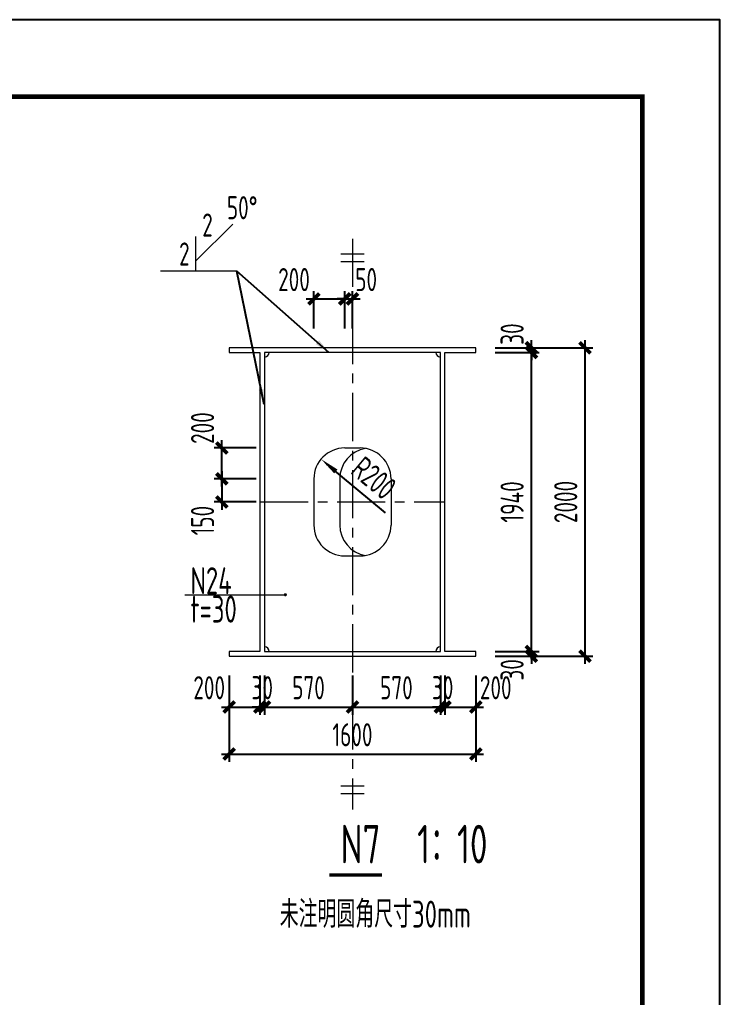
# Model space of a CAD drawing. Extents: x -2876908 to 633791, y -1383861 to 872234.
# Drawn here: x 88081 to 133466, y -996828 to -933410 of the extents above; entities that cross this region are included whole.
import ezdxf
from ezdxf.enums import TextEntityAlignment as Align

# ---------------------------------------------------------------- set-up
doc = ezdxf.new("R2010")
doc.units = 0
doc.header["$LTSCALE"] = 5
doc.header["$MEASUREMENT"] = 0
doc.linetypes.add('CENTER', pattern=[2, 1.25, -0.25, 0.25, -0.25])
doc.layers.get('0').update_dxf_attribs({"linetype": 'CONTINUOUS', "lineweight": 25})
doc.layers.get('DEFPOINTS').update_dxf_attribs({"color": 35, "linetype": 'CONTINUOUS', "lineweight": 13})
for name, color, linetype, lineweight in [('1粗实线', 1, 'CONTINUOUS', 30), ('3中心线', 6, 'CENTER', 18), ('5标注', 3, 'CONTINUOUS', 15), ('6文本', 7, 'CONTINUOUS', 15), ('8轮廓线', 4, 'CONTINUOUS', 15), ('DIM', 3, 'CONTINUOUS', 0), ('HFZT', 5, 'CONTINUOUS', 15), ('REIND', 1, 'CONTINUOUS', 0), ('STXT_HF', 7, 'CONTINUOUS', 0), ('THIN', 7, 'CONTINUOUS', 0)]:
    doc.layers.add(name, color=color, linetype=linetype, lineweight=lineweight)
doc.layers.add('M_Dim', color=3, linetype='CONTINUOUS')
doc.styles.get("Standard").update_dxf_attribs({"font": '', "width": 0.7})
doc.styles.add('TSSD_Dimension', font='tssdeng.shx', dxfattribs={"width": 0.7, "bigfont": 'hztxt.shx'})
doc.styles.add('TSSD_Label', font='tssdeng.shx', dxfattribs={"width": 0.7, "bigfont": 'hztxt.shx'})
doc.styles.add('TSSD_NORM', font='tssdeng.shx', dxfattribs={"width": 0.7, "bigfont": 'hztxt.shx'})
doc.styles.get('Standard').set_extended_font_data('SimSun')
doc.dimstyles.new('TSAN_100_100', dxfattribs={"dimtxt": 300, "dimasz": 100, "dimexe": 100, "dimexo": 250, "dimgap": 100, "dimtad": 2, "dimzin": 0, "dimdsep": 46, "dimtxsty": 'TSSD_Dimension', "dimblk": 'CLOSEDBLANK', "dimblk1": 'CLOSEDBLANK', "dimblk2": 'CLOSEDBLANK', "dimcen": 0, "dimdle": 100, "dimclrt": 7, "dimadec": 0, "dimazin": 0, "dimtfac": 1, "dimtdec": 0, "dimtix": 1, "dimtmove": 2, "dimatfit": 3, "dimldrblk": 'CLOSEDBLANK', "dimfxl": 1, "dimtolj": 1, "dimtzin": 0, "dimarcsym": 0})
doc.dimstyles.new('TSSD_100_100', dxfattribs={"dimtxt": 300, "dimasz": 100, "dimexe": 100, "dimexo": 250, "dimgap": 100, "dimtad": 1, "dimdec": 0, "dimzin": 0, "dimdsep": 46, "dimtxsty": 'TSSD_Dimension', "dimblk": 'ARCHTICK', "dimblk1": 'ARCHTICK', "dimblk2": 'ARCHTICK', "dimcen": 0, "dimdle": 100, "dimclrt": 7, "dimadec": 0, "dimazin": 0, "dimtfac": 1, "dimtdec": 0, "dimtix": 1, "dimtmove": 2, "dimatfit": 3, "dimfxl": 1, "dimtolj": 1, "dimtzin": 0, "dimarcsym": 0})
doc.dimstyles.new('TSSD_LEADER_STYLE_200.0', dxfattribs={"dimtxt": 0.18, "dimasz": 200, "dimexe": 0.18, "dimexo": 0.0625, "dimgap": 0.09, "dimtad": 0, "dimtih": 1, "dimtoh": 1, "dimdec": 4, "dimzin": 0, "dimdsep": 46, "dimtxsty": 'Standard', "dimcen": 0.09, "dimadec": 0, "dimazin": 0, "dimtfac": 1, "dimtdec": 4, "dimtofl": 0, "dimtmove": 0, "dimatfit": 3, "dimfxl": 1, "dimtolj": 1, "dimtzin": 0, "dimarcsym": 0})

# ---------------------------------------------------------------- blocks, each defined once
blk = doc.blocks.new('施工设计图框')
at = {"color": 7, "linetype": 'Continuous'}
blk.add_lwpolyline([(-395.5, -13.5), (-395.5, 283.5), (24.5, 283.5), (24.5, -13.5), (-395.5, -13.5)], dxfattribs=at)
at = {"layer": '1粗实线', "color": 7, "linetype": 'Continuous', "const_width": 0.6}
blk.add_lwpolyline([(-370.5, -3.5), (-370.5, 273.5), (14.5, 273.5), (14.5, -3.5), (-370.5, -3.5)], dxfattribs=at)
at = {"layer": 'HFZT', "color": 2, "style": 'TSSD_NORM', "width": 0.7}
for tag, height, p in [('比例尺', 2.5, (7.25, 17.5)), ('图号', 2.5, (-20.49, 3.5)), ('日期', 2.5, (7.25, 3.5)), ('图名', 4, (-76.24, 0.75))]:
    blk.add_attdef(tag, text='', height=height, dxfattribs=at).set_placement(p, align=Align.MIDDLE)
blk = doc.blocks.new('_WELD008')
at = {"color": 0, "linetype": 'ByBlock'}
for p, q in [((0, 0.3), (1.061, 1.361)), ((0, 0), (0, 1))]:
    blk.add_line(p, q, dxfattribs=at)
for tag, p in [('C', (1.286, 1.416)), ('B', (0.288, 0.856)), ('A', (-0.303, -0.009))]:
    blk.add_attdef(tag, text='', height=0.8, dxfattribs=at).set_placement(p, align=Align.CENTER)
blk = doc.blocks.new('_ArchTick')
at = {"color": 0, "linetype": 'ByBlock', "const_width": 0.5}
blk.add_lwpolyline([(-0.71, -0.71), (0.71, 0.71)], dxfattribs=at)
blk = doc.blocks.new('*D1313')
at = {"layer": 'DEFPOINTS', "color": 0, "transparency": 16777216}
for p in [(109668, -974695), (115368, -974695), (115368, -977992)]:
    blk.add_point(p, dxfattribs=at)
at = {"layer": 'DIM', "color": 0, "lineweight": -2, "transparency": 16777216}
for p, q in [((109668, -975945), (109668, -978492)), ((115368, -975945), (115368, -978492)), ((109168, -977992), (115868, -977992))]:
    blk.add_line(p, q, dxfattribs=at)
at = {"layer": 'DIM', "color": 0, "lineweight": -2, "transparency": 16777216, "xscale": 500, "yscale": 500, "zscale": 500, "rotation": 180}
blk.add_blockref('_ArchTick', (109668, -977992), dxfattribs=at)
at = {"layer": 'DIM', "color": 0, "lineweight": -2, "transparency": 16777216, "xscale": 500, "yscale": 500, "zscale": 500}
blk.add_blockref('_ArchTick', (115368, -977992), dxfattribs=at)
at = {"layer": 'DIM', "color": 7, "transparency": 16777216, "insert": (112518, -976742), "char_height": 1500, "attachment_point": 5, "style": 'TSSD_Dimension'}
blk.add_mtext('\\A1;570', dxfattribs=at)
blk = doc.blocks.new('*D1314')
at = {"layer": 'DEFPOINTS', "color": 0, "transparency": 16777216}
for p in [(115368, -974695), (115668, -974695), (115668, -977992)]:
    blk.add_point(p, dxfattribs=at)
at = {"layer": 'DIM', "color": 0, "lineweight": -2, "transparency": 16777216}
for p, q in [((115368, -975945), (115368, -978492)), ((115668, -975945), (115668, -978492)), ((115368, -977992), (114868, -977992)), ((115368, -977992), (115668, -977992)), ((115668, -977992), (116168, -977992))]:
    blk.add_line(p, q, dxfattribs=at)
at = {"layer": 'DIM', "color": 0, "lineweight": -2, "transparency": 16777216, "xscale": 500, "yscale": 500, "zscale": 500}
blk.add_blockref('_ArchTick', (115368, -977992), dxfattribs=at)
at = {"layer": 'DIM', "color": 0, "lineweight": -2, "transparency": 16777216, "xscale": 500, "yscale": 500, "zscale": 500, "rotation": 180}
blk.add_blockref('_ArchTick', (115668, -977992), dxfattribs=at)
at = {"layer": 'DIM', "color": 7, "transparency": 16777216, "insert": (115518, -976742), "char_height": 1500, "attachment_point": 5, "style": 'TSSD_Dimension'}
blk.add_mtext('\\A1;30', dxfattribs=at)
blk = doc.blocks.new('*D1315')
at = {"layer": 'DEFPOINTS', "color": 0, "transparency": 16777216}
for p in [(115668, -974695), (117668, -974695), (117668, -977992)]:
    blk.add_point(p, dxfattribs=at)
at = {"layer": 'DIM', "color": 0, "lineweight": -2, "transparency": 16777216}
for p, q in [((115668, -975945), (115668, -978492)), ((117668, -975945), (117668, -978492)), ((115168, -977992), (118168, -977992))]:
    blk.add_line(p, q, dxfattribs=at)
at = {"layer": 'DIM', "color": 0, "lineweight": -2, "transparency": 16777216, "xscale": 500, "yscale": 500, "zscale": 500, "rotation": 180}
blk.add_blockref('_ArchTick', (115668, -977992), dxfattribs=at)
at = {"layer": 'DIM', "color": 0, "lineweight": -2, "transparency": 16777216, "xscale": 500, "yscale": 500, "zscale": 500}
blk.add_blockref('_ArchTick', (117668, -977992), dxfattribs=at)
at = {"layer": 'DIM', "color": 7, "transparency": 16777216, "insert": (118959, -976742), "char_height": 1500, "attachment_point": 5, "style": 'TSSD_Dimension'}
blk.add_mtext('\\A1;200', dxfattribs=at)
blk = doc.blocks.new('*D1316')
at = {"layer": 'DEFPOINTS', "color": 0, "transparency": 16777216}
for p in [(101668, -974695), (117668, -974695), (117668, -981041)]:
    blk.add_point(p, dxfattribs=at)
at = {"layer": 'DIM', "color": 0, "lineweight": -2, "transparency": 16777216}
for p, q in [((101668, -975945), (101668, -981541)), ((117668, -975945), (117668, -981541)), ((101168, -981041), (118168, -981041))]:
    blk.add_line(p, q, dxfattribs=at)
at = {"layer": 'DIM', "color": 0, "lineweight": -2, "transparency": 16777216, "xscale": 500, "yscale": 500, "zscale": 500, "rotation": 180}
blk.add_blockref('_ArchTick', (101668, -981041), dxfattribs=at)
at = {"layer": 'DIM', "color": 0, "lineweight": -2, "transparency": 16777216, "xscale": 500, "yscale": 500, "zscale": 500}
blk.add_blockref('_ArchTick', (117668, -981041), dxfattribs=at)
at = {"layer": 'DIM', "color": 7, "transparency": 16777216, "insert": (109668, -979791), "char_height": 1500, "attachment_point": 5, "style": 'TSSD_Dimension'}
blk.add_mtext('\\A1;1600', dxfattribs=at)
blk = doc.blocks.new('*D1317')
at = {"layer": 'DEFPOINTS', "color": 0, "transparency": 16777216}
for p in [(117668, -974395), (117668, -974695), (121271, -974395)]:
    blk.add_point(p, dxfattribs=at)
at = {"layer": 'DIM', "color": 0, "lineweight": -2, "transparency": 16777216}
for p, q in [((121271, -974395), (121271, -973895)), ((118918, -974395), (121771, -974395)), ((118918, -974695), (121771, -974695)), ((121271, -974695), (121271, -974395)), ((121271, -974695), (121271, -975195))]:
    blk.add_line(p, q, dxfattribs=at)
at = {"layer": 'DIM', "color": 0, "lineweight": -2, "transparency": 16777216, "xscale": 500, "yscale": 500, "zscale": 500}
for p, rotation in [((121271, -974395), 270), ((121271, -974695), 90)]:
    blk.add_blockref('_ArchTick', p, dxfattribs=dict(at, rotation=rotation))
at = {"layer": 'DIM', "color": 7, "transparency": 16777216, "insert": (120021, -975581), "char_height": 1500, "attachment_point": 5, "rotation": 90, "style": 'TSSD_Dimension'}
blk.add_mtext('\\A1;30', dxfattribs=at)
blk = doc.blocks.new('*D1318')
at = {"layer": 'DEFPOINTS', "color": 0, "transparency": 16777216}
for p in [(117668, -954995), (121271, -954995), (117668, -974395)]:
    blk.add_point(p, dxfattribs=at)
at = {"layer": 'DIM', "color": 0, "lineweight": -2, "transparency": 16777216}
for p, q in [((118918, -954995), (121771, -954995)), ((121271, -974895), (121271, -954495)), ((118918, -974395), (121771, -974395))]:
    blk.add_line(p, q, dxfattribs=at)
at = {"layer": 'DIM', "color": 0, "lineweight": -2, "transparency": 16777216, "xscale": 500, "yscale": 500, "zscale": 500}
for p, rotation in [((121271, -954995), 90), ((121271, -974395), 270)]:
    blk.add_blockref('_ArchTick', p, dxfattribs=dict(at, rotation=rotation))
at = {"layer": 'DIM', "color": 7, "transparency": 16777216, "insert": (120021, -964695), "char_height": 1500, "attachment_point": 5, "rotation": 90, "style": 'TSSD_Dimension'}
blk.add_mtext('\\A1;1940', dxfattribs=at)
blk = doc.blocks.new('*D1319')
at = {"layer": 'DEFPOINTS', "color": 0, "transparency": 16777216}
for p in [(117668, -954695), (117668, -954995), (121271, -954695)]:
    blk.add_point(p, dxfattribs=at)
at = {"layer": 'DIM', "color": 0, "lineweight": -2, "transparency": 16777216}
for p, q in [((121271, -954695), (121271, -954195)), ((118918, -954695), (121771, -954695)), ((118918, -954995), (121771, -954995)), ((121271, -954995), (121271, -954695)), ((121271, -954995), (121271, -955495))]:
    blk.add_line(p, q, dxfattribs=at)
at = {"layer": 'DIM', "color": 0, "lineweight": -2, "transparency": 16777216, "xscale": 500, "yscale": 500, "zscale": 500}
for p, rotation in [((121271, -954695), 270), ((121271, -954995), 90)]:
    blk.add_blockref('_ArchTick', p, dxfattribs=dict(at, rotation=rotation))
at = {"layer": 'DIM', "color": 7, "transparency": 16777216, "insert": (120021, -953808), "char_height": 1500, "attachment_point": 5, "rotation": 90, "style": 'TSSD_Dimension'}
blk.add_mtext('\\A1;30', dxfattribs=at)
blk = doc.blocks.new('*D1320')
at = {"layer": 'DEFPOINTS', "color": 0, "transparency": 16777216}
for p in [(117668, -954695), (124749, -954695), (117668, -974695)]:
    blk.add_point(p, dxfattribs=at)
at = {"layer": 'DIM', "color": 0, "lineweight": -2, "transparency": 16777216}
for p, q in [((124749, -975195), (124749, -954195)), ((118918, -954695), (125249, -954695)), ((118918, -974695), (125249, -974695))]:
    blk.add_line(p, q, dxfattribs=at)
at = {"layer": 'DIM', "color": 0, "lineweight": -2, "transparency": 16777216, "xscale": 500, "yscale": 500, "zscale": 500}
for p, rotation in [((124749, -954695), 90), ((124749, -974695), 270)]:
    blk.add_blockref('_ArchTick', p, dxfattribs=dict(at, rotation=rotation))
at = {"layer": 'DIM', "color": 7, "transparency": 16777216, "insert": (123499, -964695), "char_height": 1500, "attachment_point": 5, "rotation": 90, "style": 'TSSD_Dimension'}
blk.add_mtext('\\A1;2000', dxfattribs=at)
blk = doc.blocks.new('*D1321')
at = {"layer": 'DEFPOINTS', "color": 0, "transparency": 16777216}
for p in [(109168, -951524), (107168, -954695), (109168, -954695)]:
    blk.add_point(p, dxfattribs=at)
at = {"layer": 'DIM', "color": 0, "lineweight": -2, "transparency": 16777216}
for p, q in [((107168, -953445), (107168, -951024)), ((109168, -953445), (109168, -951024)), ((106668, -951524), (109668, -951524))]:
    blk.add_line(p, q, dxfattribs=at)
at = {"layer": 'DIM', "color": 0, "lineweight": -2, "transparency": 16777216, "xscale": 500, "yscale": 500, "zscale": 500, "rotation": 180}
blk.add_blockref('_ArchTick', (107168, -951524), dxfattribs=at)
at = {"layer": 'DIM', "color": 0, "lineweight": -2, "transparency": 16777216, "xscale": 500, "yscale": 500, "zscale": 500}
blk.add_blockref('_ArchTick', (109168, -951524), dxfattribs=at)
at = {"layer": 'DIM', "color": 7, "transparency": 16777216, "insert": (105878, -950274), "char_height": 1500, "attachment_point": 5, "style": 'TSSD_Dimension'}
blk.add_mtext('\\A1;200', dxfattribs=at)
blk = doc.blocks.new('*D1322')
at = {"layer": 'DEFPOINTS', "color": 0, "transparency": 16777216}
for p in [(109668, -951524), (109168, -954695), (109668, -954695)]:
    blk.add_point(p, dxfattribs=at)
at = {"layer": 'DIM', "color": 0, "lineweight": -2, "transparency": 16777216}
for p, q in [((109168, -953445), (109168, -951024)), ((109668, -953445), (109668, -951024)), ((109168, -951524), (108668, -951524)), ((109168, -951524), (109668, -951524)), ((109668, -951524), (110168, -951524))]:
    blk.add_line(p, q, dxfattribs=at)
at = {"layer": 'DIM', "color": 0, "lineweight": -2, "transparency": 16777216, "xscale": 500, "yscale": 500, "zscale": 500}
blk.add_blockref('_ArchTick', (109168, -951524), dxfattribs=at)
at = {"layer": 'DIM', "color": 0, "lineweight": -2, "transparency": 16777216, "xscale": 500, "yscale": 500, "zscale": 500, "rotation": 180}
blk.add_blockref('_ArchTick', (109668, -951524), dxfattribs=at)
at = {"layer": 'DIM', "color": 7, "transparency": 16777216, "insert": (110555, -950274), "char_height": 1500, "attachment_point": 5, "style": 'TSSD_Dimension'}
blk.add_mtext('\\A1;50', dxfattribs=at)
blk = doc.blocks.new('*D1323')
at = {"layer": 'DEFPOINTS', "color": 0, "transparency": 16777216}
for p in [(101668, -974695), (103668, -974695), (103668, -977992)]:
    blk.add_point(p, dxfattribs=at)
at = {"layer": 'DIM', "color": 0, "lineweight": -2, "transparency": 16777216}
for p, q in [((101668, -975945), (101668, -978492)), ((103668, -975945), (103668, -978492)), ((101168, -977992), (104168, -977992))]:
    blk.add_line(p, q, dxfattribs=at)
at = {"layer": 'DIM', "color": 0, "lineweight": -2, "transparency": 16777216, "xscale": 500, "yscale": 500, "zscale": 500, "rotation": 180}
blk.add_blockref('_ArchTick', (101668, -977992), dxfattribs=at)
at = {"layer": 'DIM', "color": 0, "lineweight": -2, "transparency": 16777216, "xscale": 500, "yscale": 500, "zscale": 500}
blk.add_blockref('_ArchTick', (103668, -977992), dxfattribs=at)
at = {"layer": 'DIM', "color": 7, "transparency": 16777216, "insert": (100378, -976742), "char_height": 1500, "attachment_point": 5, "style": 'TSSD_Dimension'}
blk.add_mtext('\\A1;200', dxfattribs=at)
blk = doc.blocks.new('*D1324')
at = {"layer": 'DEFPOINTS', "color": 0, "transparency": 16777216}
for p in [(103668, -974695), (103968, -974695), (103968, -977992)]:
    blk.add_point(p, dxfattribs=at)
at = {"layer": 'DIM', "color": 0, "lineweight": -2, "transparency": 16777216}
for p, q in [((103668, -975945), (103668, -978492)), ((103968, -975945), (103968, -978492)), ((103668, -977992), (103168, -977992)), ((103668, -977992), (103968, -977992)), ((103968, -977992), (104468, -977992))]:
    blk.add_line(p, q, dxfattribs=at)
at = {"layer": 'DIM', "color": 0, "lineweight": -2, "transparency": 16777216, "xscale": 500, "yscale": 500, "zscale": 500}
blk.add_blockref('_ArchTick', (103668, -977992), dxfattribs=at)
at = {"layer": 'DIM', "color": 0, "lineweight": -2, "transparency": 16777216, "xscale": 500, "yscale": 500, "zscale": 500, "rotation": 180}
blk.add_blockref('_ArchTick', (103968, -977992), dxfattribs=at)
at = {"layer": 'DIM', "color": 7, "transparency": 16777216, "insert": (103818, -976742), "char_height": 1500, "attachment_point": 5, "style": 'TSSD_Dimension'}
blk.add_mtext('\\A1;30', dxfattribs=at)
blk = doc.blocks.new('*D1325')
at = {"layer": 'DEFPOINTS', "color": 0, "transparency": 16777216}
for p in [(103968, -974695), (109668, -974695), (109668, -977992)]:
    blk.add_point(p, dxfattribs=at)
at = {"layer": 'DIM', "color": 0, "lineweight": -2, "transparency": 16777216}
for p, q in [((103968, -975945), (103968, -978492)), ((109668, -975945), (109668, -978492)), ((103468, -977992), (110168, -977992))]:
    blk.add_line(p, q, dxfattribs=at)
at = {"layer": 'DIM', "color": 0, "lineweight": -2, "transparency": 16777216, "xscale": 500, "yscale": 500, "zscale": 500, "rotation": 180}
blk.add_blockref('_ArchTick', (103968, -977992), dxfattribs=at)
at = {"layer": 'DIM', "color": 0, "lineweight": -2, "transparency": 16777216, "xscale": 500, "yscale": 500, "zscale": 500}
blk.add_blockref('_ArchTick', (109668, -977992), dxfattribs=at)
at = {"layer": 'DIM', "color": 7, "transparency": 16777216, "insert": (106818, -976742), "char_height": 1500, "attachment_point": 5, "style": 'TSSD_Dimension'}
blk.add_mtext('\\A1;570', dxfattribs=at)
blk = doc.blocks.new('_ClosedBlank')
at = {"color": 0}
blk.add_lwpolyline([(0, 0, 0, 0.658, 0), (-2.5, 0, 0.658, 0.658, 0)], format="xyseb", dxfattribs=at)
blk = doc.blocks.new('*D1326')
at = {"layer": 'DEFPOINTS', "color": 0, "transparency": 16777216}
for p in [(107631, -961915), (109168, -963195)]:
    blk.add_point(p, dxfattribs=at)
at = {"layer": 'DIM', "color": 0, "lineweight": -2, "transparency": 16777216}
blk.add_line((111807, -965391), (108015, -962235), dxfattribs=at)
at = {"layer": 'DIM', "color": 0, "lineweight": -2, "transparency": 16777216, "xscale": 500, "yscale": 500, "zscale": 500, "rotation": 140.2271667922748}
blk.add_blockref('_ClosedBlank', (107631, -961915), dxfattribs=at)
at = {"layer": 'DIM', "color": 7, "transparency": 16777216, "insert": (111058, -963141), "char_height": 1500, "attachment_point": 5, "rotation": 320.22717, "style": 'TSSD_Dimension'}
blk.add_mtext('\\A1;R200', dxfattribs=at)
blk = doc.blocks.new('*D1327')
at = {"layer": 'DEFPOINTS', "color": 0, "transparency": 16777216}
for p in [(101198, -961195), (104668, -961195), (104668, -963195)]:
    blk.add_point(p, dxfattribs=at)
at = {"layer": 'DIM', "color": 0, "lineweight": -2, "transparency": 16777216}
for p, q in [((101198, -963695), (101198, -960695)), ((103418, -961195), (100698, -961195)), ((103418, -963195), (100698, -963195))]:
    blk.add_line(p, q, dxfattribs=at)
at = {"layer": 'DIM', "color": 0, "lineweight": -2, "transparency": 16777216, "xscale": 500, "yscale": 500, "zscale": 500}
for p, rotation in [((101198, -961195), 90), ((101198, -963195), 270)]:
    blk.add_blockref('_ArchTick', p, dxfattribs=dict(at, rotation=rotation))
at = {"layer": 'DIM', "color": 7, "transparency": 16777216, "insert": (99948, -959904), "char_height": 1500, "attachment_point": 5, "rotation": 90, "style": 'TSSD_Dimension'}
blk.add_mtext('\\A1;200', dxfattribs=at)
blk = doc.blocks.new('*D1328')
at = {"layer": 'DEFPOINTS', "color": 0, "transparency": 16777216}
for p in [(104668, -963195), (101198, -964695), (104668, -964695)]:
    blk.add_point(p, dxfattribs=at)
at = {"layer": 'DIM', "color": 0, "lineweight": -2, "transparency": 16777216}
for p, q in [((103418, -963195), (100698, -963195)), ((101198, -962695), (101198, -965195)), ((103418, -964695), (100698, -964695))]:
    blk.add_line(p, q, dxfattribs=at)
at = {"layer": 'DIM', "color": 0, "lineweight": -2, "transparency": 16777216, "xscale": 500, "yscale": 500, "zscale": 500}
for p, rotation in [((101198, -963195), 90), ((101198, -964695), 270)]:
    blk.add_blockref('_ArchTick', p, dxfattribs=dict(at, rotation=rotation))
at = {"layer": 'DIM', "color": 7, "transparency": 16777216, "insert": (99948, -965904), "char_height": 1500, "attachment_point": 5, "rotation": 90, "style": 'TSSD_Dimension'}
blk.add_mtext('\\A1;150', dxfattribs=at)

msp = doc.modelspace()

# ---------------------------------------------------------------- linework, layer by layer
at = {"layer": '3中心线', "ltscale": 500}
for p, q in [((109668.3, -947623.186), (109668.3, -984630.926)), ((103668.3, -964694.514), (115668.3, -964694.514))]:
    msp.add_line(p, q, dxfattribs=at)
at = {"layer": '5标注'}
msp.add_line((98789.927, -970711.832), (105319.032, -970711.832), dxfattribs=at)
at = {"layer": '8轮廓线'}
for p, q in [((109168.3, -961194.514), (110168.3, -961194.514)), ((107168.3, -963194.514), (107168.3, -966194.514)), ((108845.404, -963194.514), (108845.404, -966194.514)), ((112168.3, -963194.514), (112168.3, -966194.514)), ((109168.3, -968194.514), (110168.3, -968194.514))]:
    msp.add_line(p, q, dxfattribs=at)
for points in [[(101668.3, -974694.514), (117668.3, -974694.514), (117668.3, -974394.514), (115668.3, -974394.514), (115668.3, -954994.514), (117668.3, -954994.514), (117668.3, -954694.514), (101668.3, -954694.514), (101668.3, -954994.514), (103668.3, -954994.514), (103668.3, -974394.514), (101668.3, -974394.514)], [(103968.3, -974394.514), (115368.3, -974394.514), (115368.3, -954994.514), (103968.3, -954994.514)]]:
    msp.add_lwpolyline(points, close=True, dxfattribs=at)
for centre, radius, start, end in [((103968.3, -954994.514), 300, 270, 0), ((115368.3, -954994.514), 300, 180, 270), ((109168.3, -963194.514), 2000, 90, 180), ((110845.404, -963194.514), 2000, 99.74573428, 180), ((110168.3, -963194.514), 2000, 0, 90), ((109168.3, -966194.514), 2000, 180, 270), ((110845.404, -966194.514), 2000, 180, 260.25426572), ((110168.3, -966194.514), 2000, 270, 0), ((103968.3, -974394.514), 300, 0, 90), ((115368.3, -974394.514), 300, 90, 180)]:
    msp.add_arc(centre, radius, start, end, dxfattribs=at)
at = {"layer": 'M_Dim'}
msp.add_lwpolyline([(108179.599, -988886.29, 200, 200, 0), (111590.556, -988886.29, 200, 200, 0)], format="xyseb", dxfattribs=at)
at = {"layer": 'REIND', "const_width": 100}
msp.add_lwpolyline([(105269.032, -970711.832, 1), (105369.032, -970711.832, 1)], format="xyb", close=True, dxfattribs=at)
at = {"layer": 'STXT_HF'}
msp.add_line((102160.319, -949736.617), (97224.003, -949736.617), dxfattribs=at)
at = {"layer": 'THIN'}
for p, q in [((110418.3, -948623.186), (108918.3, -948623.186)), ((110418.3, -949123.186), (108918.3, -949123.186)), ((110418.3, -983130.926), (108918.3, -983130.926)), ((110418.3, -983630.926), (108918.3, -983630.926))]:
    msp.add_line(p, q, dxfattribs=at)

# ---------------------------------------------------------------- block references
at = {"xscale": 500, "yscale": 500, "zscale": 500}
msp.add_blockref('施工设计图框', (121218.121, -1075159.694), dxfattribs=at)
at = {"layer": 'STXT_HF'}
ref = msp.add_blockref('_WELD008', (99517.777, -949736.617), dxfattribs=dict(at, xscale=2250, yscale=2250, zscale=2250))
ref.add_attrib('2', '2', dxfattribs={"height": 1500, "style": 'TSSD_Label', "width": 0.7}).set_placement((100267.777, -946736.617), align=Align.MIDDLE_CENTER)
ref.add_attrib('2', '2', dxfattribs={"height": 1500, "style": 'TSSD_Label', "width": 0.7}).set_placement((98767.777, -948611.617), align=Align.MIDDLE_CENTER)
ref.add_attrib('50%%d', '50%%d', dxfattribs={"height": 1500, "style": 'TSSD_Label', "width": 0.7}).set_placement((102517.777, -945611.617), align=Align.MIDDLE_CENTER)

# ---------------------------------------------------------------- texts
at = {"layer": '5标注', "color": 7, "style": 'TSSD_NORM', "width": 0.7}
msp.add_text('未注明圆角尺寸30mm', height=1750, dxfattribs=at).set_placement((111151.867, -991339.884), align=Align.MIDDLE)
at = {"layer": '5标注', "color": 7, "char_height": 1750, "attachment_point": 7, "style": 'TSSD_NORM'}
for s, insert in [('N24', (99159.677, -970679.332)), ('t=30', (99159.677, -972519.696))]:
    msp.add_mtext(s, dxfattribs=dict(at, insert=insert))
at = {"layer": '6文本', "style": 'TSSD_NORM', "width": 0.7}
for s, p in [('N7', (110190.034, -986883.084)), ('1：10', (116146.428, -986883.084))]:
    msp.add_text(s, height=2500, dxfattribs=at).set_placement(p, align=Align.MIDDLE)

# ---------------------------------------------------------------- dimensions: what is measured, and where the dimension line sits
at = {"layer": 'DIM'}
for base, p1, p2, picture, middle in [((109168.298, -951523.505), (107168.3, -954694.514), (109168.298, -954694.514), '*D1321', (105877.915, -950273.505)), ((109668.3, -951523.505), (109168.298, -954694.514), (109668.3, -954694.514), '*D1322', (110554.838, -950273.505)), ((103668.3, -977991.551), (101668.3, -974694.514), (103668.3, -974694.514), '*D1323', (100377.915, -976741.551)), ((117668.3, -977991.551), (115668.3, -974694.514), (117668.3, -974694.514), '*D1315', (118958.684, -976741.551))]:
    dim = msp.add_linear_dim(base=base, p1=p1, p2=p2, dimstyle='TSSD_100_100', override={"dimtxt": 1500, "dimasz": 500, "dimexe": 500, "dimexo": 1250, "dimgap": 500, "dimlfac": 0.1, "dimdle": 500}, dxfattribs=at)
    dim.commit()
    dim.dimension.update_dxf_attribs({"geometry": picture, "text_midpoint": middle, "dimtype": 160})
for base, p1, p2, picture, middle in [((121271.288, -954694.514), (117668.3, -954994.514), (117668.3, -954694.514), '*D1319', (120021.288, -953807.975)), ((101197.518, -961194.514), (104668.3, -963194.514), (104668.3, -961194.514), '*D1327', (99947.518, -959904.129)), ((101197.518, -964694.514), (104668.3, -963194.514), (104668.3, -964694.514), '*D1328', (99947.518, -965904.129)), ((121271.288, -974394.514), (117668.3, -974694.514), (117668.3, -974394.514), '*D1317', (120021.288, -975581.052))]:
    dim = msp.add_linear_dim(base=base, p1=p1, p2=p2, angle=90, dimstyle='TSSD_100_100', override={"dimtxt": 1500, "dimasz": 500, "dimexe": 500, "dimexo": 1250, "dimgap": 500, "dimlfac": 0.1, "dimdle": 500}, dxfattribs=at)
    dim.commit()
    dim.dimension.update_dxf_attribs({"geometry": picture, "text_midpoint": middle, "dimtype": 160})
for base, p1, p2, picture, middle in [((124748.809, -954694.514), (117668.3, -974694.514), (117668.3, -954694.514), '*D1320', (123498.809, -964694.514)), ((121271.288, -954994.514), (117668.3, -974394.514), (117668.3, -954994.514), '*D1318', (120021.288, -964694.514))]:
    dim = msp.add_linear_dim(base=base, p1=p1, p2=p2, angle=90, dimstyle='TSSD_100_100', override={"dimtxt": 1500, "dimasz": 500, "dimexe": 500, "dimexo": 1250, "dimgap": 500, "dimlfac": 0.1, "dimdle": 500}, dxfattribs=at)
    dim.commit()
    dim.dimension.update_dxf_attribs({"geometry": picture, "text_midpoint": middle})
dim = msp.add_radius_dim(center=(109168.3, -963194.514), mpoint=(107631.126, -961915.023), dimstyle='TSAN_100_100', override={"dimtxt": 1500, "dimasz": 500, "dimexe": 500, "dimexo": 1250, "dimgap": 500, "dimdec": 0, "dimlfac": 0.1, "dimtix": 0, "dimtofl": 0, "dimtmove": 0}, dxfattribs=at)
dim.commit()
dim.dimension.update_dxf_attribs({"geometry": '*D1326', "text_midpoint": (110258.363, -964101.845), "dimtype": 164})
for base, p1, p2, picture, middle in [((117668.3, -981040.699), (101668.3, -974694.514), (117668.3, -974694.514), '*D1316', (109668.3, -979790.699)), ((103968.3, -977991.551), (103668.3, -974694.514), (103968.3, -974694.514), '*D1324', (103818.3, -976741.551)), ((109668.3, -977991.551), (103968.3, -974694.514), (109668.3, -974694.514), '*D1325', (106818.3, -976741.551)), ((115368.3, -977991.551), (109668.3, -974694.514), (115368.3, -974694.514), '*D1313', (112518.3, -976741.551)), ((115668.3, -977991.551), (115368.3, -974694.514), (115668.3, -974694.514), '*D1314', (115518.3, -976741.551))]:
    dim = msp.add_linear_dim(base=base, p1=p1, p2=p2, dimstyle='TSSD_100_100', override={"dimtxt": 1500, "dimasz": 500, "dimexe": 500, "dimexo": 1250, "dimgap": 500, "dimlfac": 0.1, "dimdle": 500}, dxfattribs=at)
    dim.commit()
    dim.dimension.update_dxf_attribs({"geometry": picture, "text_midpoint": middle})

# ---------------------------------------------------------------- leaders
at = {"layer": 'STXT_HF'}
for points in [[(103949.338, -958367.695), (102160.319, -949736.617)], [(108146.118, -954994.514), (102160.319, -949736.617)]]:
    msp.add_leader(points, dimstyle='TSSD_LEADER_STYLE_200.0', override={"dimasz": 1000}, dxfattribs=at)

doc.saveas('drawing.dxf')
